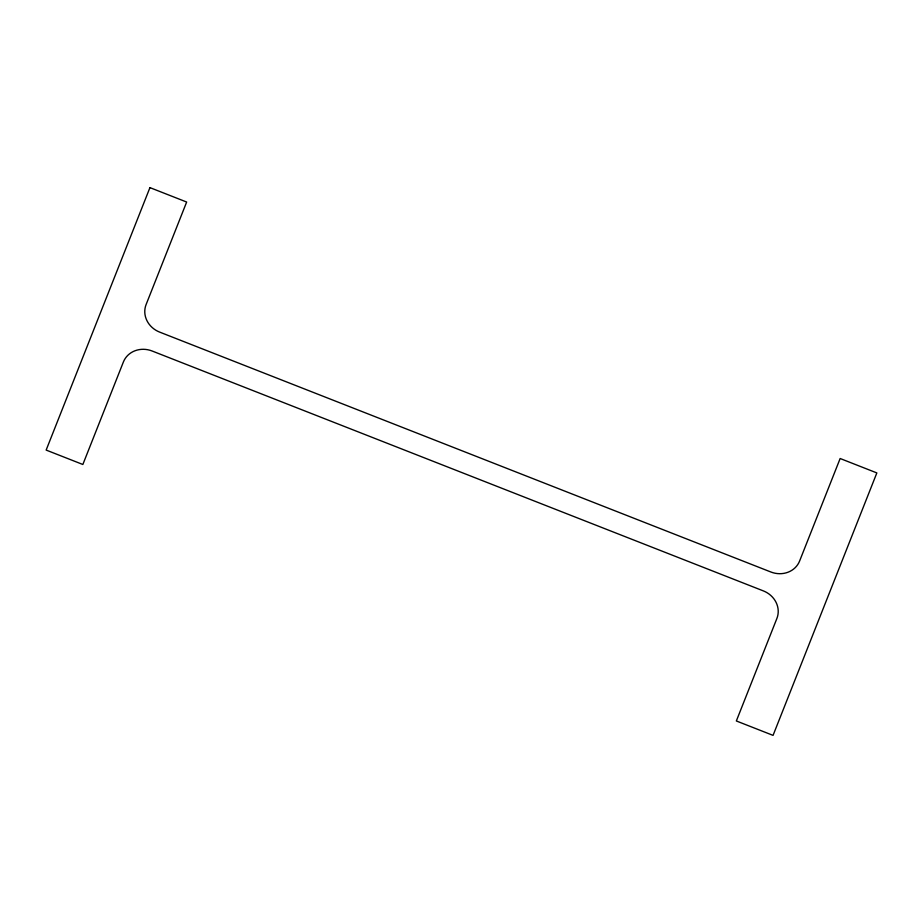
<?xml version="1.0" encoding="UTF-8"?>
<svg xmlns="http://www.w3.org/2000/svg" width="923" height="923" viewBox="0 0 923 923"><rect width="100%" height="100%" fill="white"/><g stroke="black" fill="none" stroke-linecap="round" stroke-linejoin="round"><path stroke-width="1.38" d="M149.941 187.623L46.15 450.078L82.851 464.488L123.405 361.943A22.694 20.687 20.7 0 1 152.133 351.005L763.379 590.905A22.694 20.687 20.7 0 1 776.901 618.433L736.346 720.967L773.059 735.377L876.85 472.922L840.149 458.512L799.595 561.057A22.694 20.687 20.7 0 1 770.867 571.995L159.621 332.095A22.694 20.687 20.7 0 1 146.099 304.567L186.654 202.033L149.941 187.623"/></g></svg>
